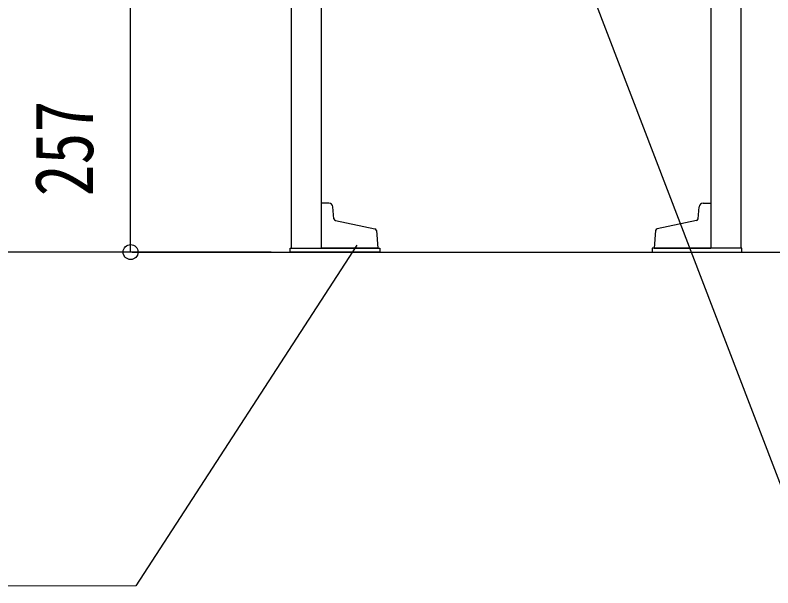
# Model space of a CAD drawing. Units: millimetres, scale not verified. Extents: x -4205 to 4205, y -2970 to 2970.
# Drawn here: x -1171 to -411, y -817 to -242 of the extents above; entities that cross this region are included whole.
import ezdxf
from ezdxf.enums import TextEntityAlignment as Align

# ---------------------------------------------------------------- set-up
doc = ezdxf.new("R2010")
doc.units = ezdxf.units.MM
doc.header["$LTSCALE"] = 16
for name, color, linetype in [('0-4_YKK_A1', 4, 'Continuous'), ('0-5_YKK_D', 6, 'Continuous'), ('0-7_YSS_K', 3, 'Continuous')]:
    doc.layers.add(name, color=color, linetype=linetype)
doc.styles.add('ＭＳ ゴシック', font='')
doc.styles.get('ＭＳ ゴシック').set_extended_font_data('MS Gothic')

msp = doc.modelspace()

# ---------------------------------------------------------------- linework, layer by layer
at = {"layer": '0-4_YKK_A1'}
for p, q in [((-893.98, 970), (-893.98, -476)), ((-863.98, 970), (-863.98, -476)), ((-472.98, 970), (-472.98, -476)), ((-442.98, 970), (-442.98, -476)), ((-851.11, -446.53), (-852.15, -434.65)), ((-485.85, -446.53), (-484.81, -434.65)), ((-849.53, -448.31), (-810.09, -456.69)), ((-487.43, -448.31), (-526.87, -456.69)), ((-808.51, -458.47), (-806.98, -476)), ((-528.45, -458.47), (-529.98, -476)), ((-894.98, -476), (-804.98, -476)), ((-894.98, -477.5), (-894.98, -476)), ((-806.98, -476), (-863.98, -476)), ((-804.98, -476), (-804.98, -480)), ((-531.98, -476), (-531.98, -480)), ((-441.98, -476), (-531.98, -476)), ((-529.98, -476), (-472.98, -476)), ((-441.98, -477.5), (-441.98, -476))]:
    msp.add_line(p, q, dxfattribs=at)
for points in [[(-856.13, -431), (-863.98, -431), (-863.98, -476)], [(-480.83, -431), (-472.98, -431), (-472.98, -476)], [(-804.98, -480), (-894.98, -480), (-894.98, -477.5)], [(-531.98, -480), (-441.98, -480), (-441.98, -477.5)]]:
    msp.add_lwpolyline(points, dxfattribs=at)
for centre, radius, start, end in [((-856.13, -435), 4, 5, 90), ((-480.83, -435), 4, 90, 175), ((-849.12, -446.35), 2, 185, 257.99891), ((-487.84, -446.35), 2, 282.00109, 355), ((-810.51, -458.65), 2, 5, 77.99891), ((-526.45, -458.65), 2, 102.00109, 175)]:
    msp.add_arc(centre, radius, start, end, dxfattribs=at)
at = {"layer": '0-5_YKK_D'}
for p, q in [((-1054.98, -480), (-1054.98, -223)), ((-913.98, -480), (-1215.98, -480)), ((-913.98, -480), (-1055.98, -480))]:
    msp.add_line(p, q, dxfattribs=at)
for points in [[(-613.33, -164.99), (-372.92, -792.57), (584.4, -794.82)], [(-828.02, -473.09), (-1049.57, -814.85), (-1875.03, -816.73)]]:
    msp.add_lwpolyline(points, dxfattribs=at)
msp.add_circle((-1054.98, -480), 7.5, dxfattribs=at)
at = {"layer": '0-7_YSS_K'}
msp.add_line((-1053.43, -480), (-218.71, -480), dxfattribs=at)

# ---------------------------------------------------------------- texts
at = {"layer": '0-5_YKK_D', "style": 'ＭＳ ゴシック', "width": 0.8}
msp.add_text('257', height=58.65, rotation=90, dxfattribs=at).set_placement((-1074.98, -424.03), align=Align.BOTTOM_LEFT)

doc.saveas('drawing.dxf')
